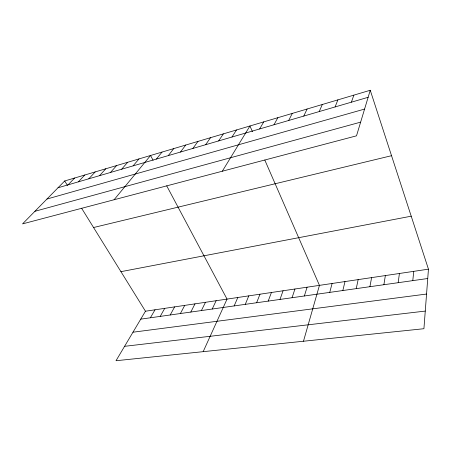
<?xml version="1.0" encoding="UTF-8"?>
<svg xmlns="http://www.w3.org/2000/svg" width="451" height="451" viewBox="0 0 451 451"><rect width="100%" height="100%" fill="white"/><g stroke="black" fill="none" stroke-linecap="round" stroke-linejoin="round"><path stroke-width="0.68" d="M428.45 269.168L423.923 328.717L116.008 360.727L145.464 311.218L428.45 269.168L370.248 90.273L64.696 180.969L22.55 223.888L356.51 135.83L370.248 90.273M412.789 280.629L413.764 271.35M398.177 282.698L399.406 273.481M383.886 284.722L385.357 275.572M369.91 286.701L371.607 277.613M356.234 288.64L358.156 279.614M342.85 290.534L344.981 281.571M329.749 292.389L332.083 283.487M303.472 341.238L319.449 285.365L264.805 160.049M304.363 295.986L307.075 287.202M292.056 297.728L294.948 289.006M351.402 102.18L353.849 95.144M280.003 299.43L283.065 290.771M268.193 301.105L271.417 292.502M335.104 106.932L337.867 99.885M256.619 302.745L259.996 294.199M245.271 304.352L248.794 295.862M319.235 111.566L322.29 104.508M234.148 305.925L237.812 297.497M203.175 351.662L227.039 299.098L166.707 185.835M303.765 116.076L307.097 109.018M212.212 309.031L216.147 300.716M201.405 310.564L205.47 302.3M288.685 120.479L292.282 113.415M190.807 312.064L194.99 303.856M180.411 313.535L184.713 305.383M170.213 314.978L174.627 306.883M273.982 124.769L277.833 117.705M160.206 316.399L164.728 308.354M150.386 317.786L155.009 309.798M259.635 128.952L263.722 121.894M222.309 171.211L249.955 125.981L252.436 131.675M231.983 137.019L236.504 129.973M218.645 140.915L223.369 133.874M205.617 144.715L210.538 137.679M192.893 148.424L197.995 141.405M180.462 152.055L185.733 145.042M168.308 155.601L173.742 148.599M156.424 159.062L162.016 152.083M114.103 199.742L150.544 155.488L153.081 160.252M133.101 165.872L138.981 158.921M121.657 169.21L127.672 162.275M110.467 172.474L116.612 165.562M99.519 175.67L105.782 168.775M88.808 178.793L95.184 171.921M78.322 181.854L84.811 174.999M68.056 184.848L74.646 178.015M58.01 187.779L368.129 97.298M46.949 199.038L364.577 109.08M34.913 211.293L360.637 122.142M93.566 227.524L391.536 155.696M120.936 271.665L411.216 216.187M140.746 319.15L427.74 278.509M132.977 332.207L426.556 294.046M124.577 346.323L425.265 311.083M64.696 180.969L67.503 185.496M81.586 208.204L145.464 311.218"/></g></svg>
